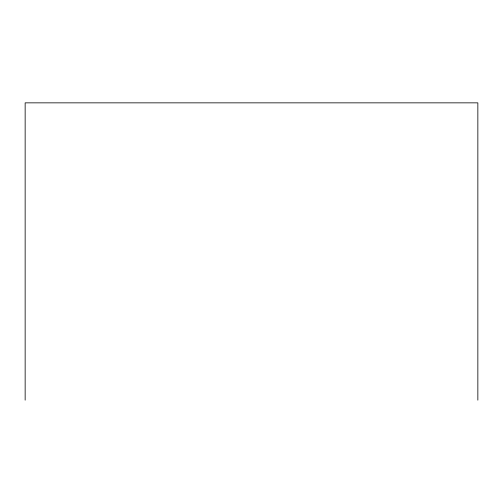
<?xml version="1.0" encoding="UTF-8"?>
<svg xmlns="http://www.w3.org/2000/svg" width="503" height="503" viewBox="0 0 503 503"><rect width="100%" height="100%" fill="white"/><g stroke="black" fill="none" stroke-linecap="round" stroke-linejoin="round"><path stroke-width="0.75" d="M477.85 400.149L477.85 102.851L25.15 102.851L25.15 400.149"/></g></svg>
